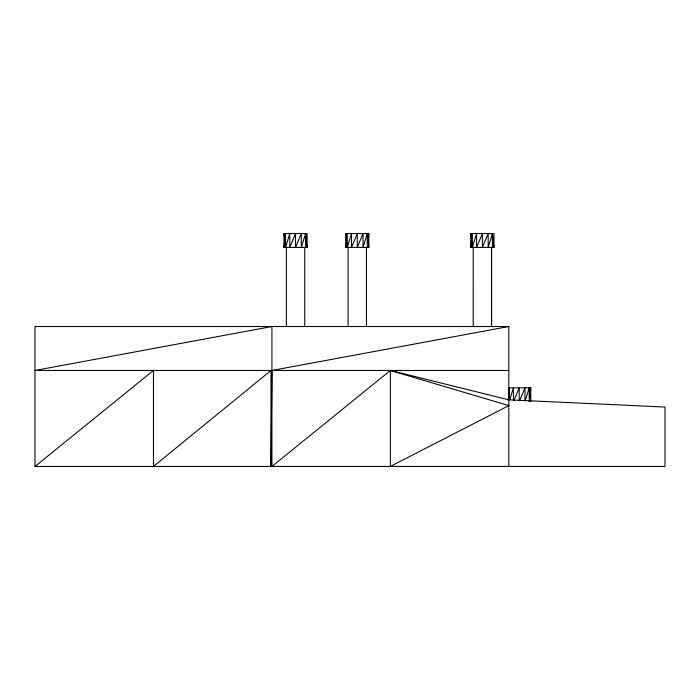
<?xml version="1.0" encoding="UTF-8"?>
<svg xmlns="http://www.w3.org/2000/svg" width="700" height="700" viewBox="0 0 700 700"><rect width="100%" height="100%" fill="white"/><g stroke="black" fill="none" stroke-linecap="round" stroke-linejoin="round"><path stroke-width="1.05" d="M283.981 247.441L283.981 233.564L307.116 233.564L307.116 247.441L283.981 247.441L284.576 242.104M345.721 247.441L345.721 233.564L368.856 233.564L368.856 247.441L345.721 247.441L346.203 243.171M368.498 236.766L368.856 233.564M470.811 247.441L470.811 233.564L493.946 233.564L493.946 247.441L470.811 247.441L471.406 242.104M530.294 392.079L530.775 387.809L509.189 387.809L509.189 399.551M283.981 233.564L285.53 247.441L289.765 233.564L289.765 247.441L295.549 233.564L295.549 247.441L301.332 233.564L301.332 247.441L305.567 233.564L307.116 247.441M345.721 233.564L347.27 247.441L351.505 233.564L351.505 247.441L357.289 233.564L357.289 247.441L363.072 233.564L363.072 247.441L367.308 233.564L368.856 247.441M470.811 233.564L472.36 247.441L476.595 233.564L476.595 247.441L482.379 233.564L482.379 247.441L488.162 233.564L488.162 247.441L492.398 233.564L493.946 247.441M509.801 399.7L513.424 387.809L513.424 399.551M525.289 400.697L529.218 387.809L530.775 401.686L530.775 387.809M513.844 400.697L519.207 387.809L519.207 400.619M519.619 400.697L524.991 387.809L524.991 400.619M508.83 326.524L35 326.524L35 466.436L153.457 370.466L153.457 466.436L270.988 370.466L270.988 466.436L271.915 370.466L508.83 326.524L508.83 466.436M508.83 370.466L35 370.466L271.915 326.524L271.915 466.436L390.373 370.466L508.83 399.831L665 407.041L665 466.436L35 466.436M529.218 387.809L529.218 401.686M492.398 233.564L492.398 247.441M473.209 247.441L473.2 326.069M472.36 233.564L472.36 247.441M367.308 233.564L367.308 247.441M366.459 247.441L366.459 326.069M348.119 247.441L348.119 326.069M347.27 233.564L347.27 247.441M305.567 233.564L305.567 247.441M304.719 247.441L304.719 326.069M286.379 247.441L286.379 326.069M285.53 233.564L285.53 247.441M508.83 405.615L390.373 466.436L390.373 370.466L508.83 405.615M491.549 326.069L491.549 247.441L491.549 326.069"/></g></svg>
